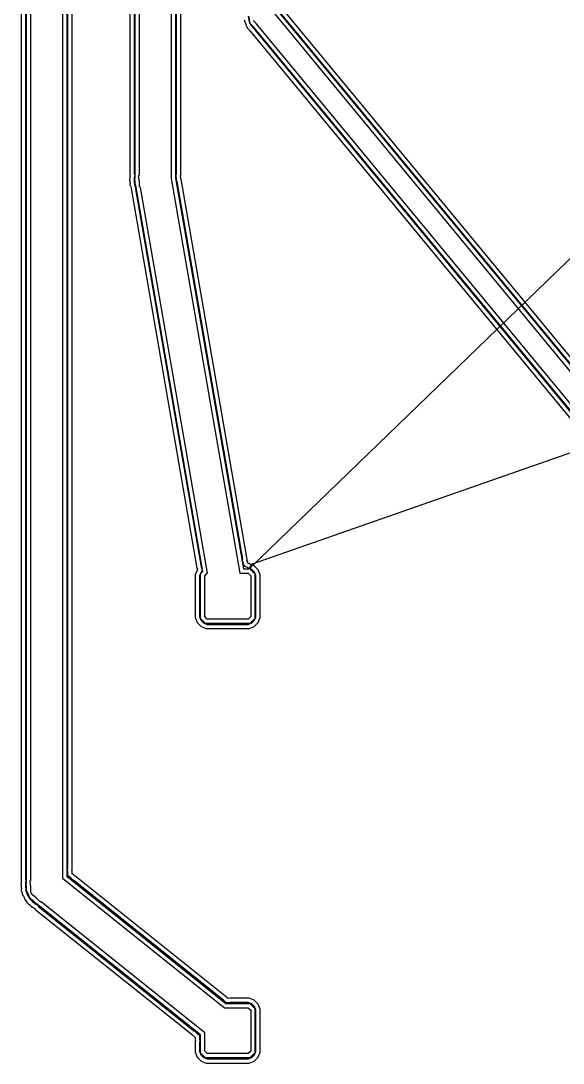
# Model space of a CAD drawing. Extents: x -122 to 0, y 0 to 97.
# Drawn here: x -121.56 to -102.53, y 2.67 to 39.23 of the extents above; entities that cross this region are included whole.
import ezdxf

# ---------------------------------------------------------------- set-up
doc = ezdxf.new("R2010")
doc.units = 0
doc.layers.add('milling', color=1, linetype='CONTINUOUS')
doc.layers.add('rapid_move', color=62, linetype='CONTINUOUS')

msp = doc.modelspace()

# ---------------------------------------------------------------- linework, layer by layer
at = {"layer": 'milling'}
for p, q in [((-121.3587, 8.9904), (-121.3587, 88.1247)), ((-121.2087, 9.0859), (-121.2087, 88.1545)), ((-121.5419, 88.0301), (-121.5419, 9.0773)), ((-121.3919, 88.0023), (-121.3919, 9.1159)), ((-120.0912, 87.8908), (-120.0912, 9.1584)), ((-119.9412, 87.7903), (-119.9412, 9.2306)), ((-119.9079, 9.4979), (-119.9079, 87.5057)), ((-119.7579, 9.4453), (-119.7579, 87.5355)), ((-117.7319, 77.9753), (-117.7319, 33.8146)), ((-117.5819, 77.9261), (-117.5819, 33.8582)), ((-117.5487, 33.7335), (-117.5487, 78.051)), ((-117.3987, 33.8319), (-117.3987, 78.0625)), ((-116.2812, 77.6256), (-116.2812, 33.7032)), ((-116.1312, 77.4969), (-116.1312, 33.7163)), ((-116.0979, 33.841), (-116.0979, 77.1861)), ((-115.9479, 33.7936), (-115.9479, 77.1975)), ((-112.6744, 39.4978), (-100.7974, 25.1205)), ((-112.5244, 39.5518), (-100.7268, 25.2705)), ((-100.7211, 25.5514), (-112.3017, 39.57)), ((-113.7187, 39.2665), (-113.7069, 39.228)), ((-113.7069, 39.228), (-113.7124, 39.2176)), ((-113.7124, 39.2176), (-113.7025, 39.1937)), ((-113.7025, 39.1937), (-113.6951, 39.1898)), ((-113.6951, 39.1898), (-113.6788, 39.1365)), ((-113.6788, 39.1365), (-113.6574, 39.085)), ((-113.5687, 39.3958), (-113.5196, 39.1447)), ((-113.5375, 39.1875), (-113.5687, 39.3958)), ((-113.5355, 39.1881), (-113.5391, 39.1925)), ((-113.5391, 39.1925), (-113.5375, 39.1875)), ((-113.5196, 39.1447), (-113.5375, 39.1875)), ((-113.5375, 39.1875), (-113.5355, 39.1825)), ((-113.5375, 39.1875), (-113.5375, 39.1875)), ((-113.5355, 39.1825), (-113.5355, 39.1881)), ((-113.5196, 39.1447), (-113.4967, 39.0892)), ((-113.4044, 39.0295), (-113.5196, 39.1447)), ((-113.3855, 39.2226), (-113.3855, 39.242)), ((-113.2934, 39.1305), (-113.3855, 39.2226)), ((-101.3205, 24.6371), (-113.2934, 39.1305)), ((-100.8711, 25.4973), (-112.4128, 39.4689)), ((-113.6574, 39.085), (-113.6606, 39.0772)), ((-113.6606, 39.0772), (-113.6531, 39.0526)), ((-113.6531, 39.0526), (-113.6419, 39.048)), ((-113.6419, 39.048), (-113.6267, 39.0109)), ((-113.6267, 39.0109), (-113.6012, 38.9802)), ((-113.6012, 38.9802), (-113.6023, 38.9682)), ((-113.6023, 38.9682), (-113.5839, 38.9498)), ((-113.5839, 38.9498), (-113.5756, 38.949)), ((-113.5756, 38.949), (-113.5407, 38.9066)), ((-113.5407, 38.9066), (-113.5005, 38.8666)), ((-113.5005, 38.8666), (-113.5005, 38.858)), ((-113.5005, 38.858), (-101.6004, 24.4526)), ((-113.4967, 39.0892), (-113.4461, 39.0282)), ((-113.4461, 39.0282), (-113.4462, 39.0278)), ((-113.4462, 39.0278), (-113.4288, 39.0069)), ((-113.4288, 39.0069), (-113.3506, 38.9288)), ((-101.4705, 24.5831), (-113.4044, 39.0295)), ((-113.3506, 38.9288), (-113.3506, 38.9122)), ((-113.3506, 38.9122), (-101.5085, 24.5769)), ((-117.7453, 33.6939), (-117.7491, 33.6769)), ((-117.7491, 33.6769), (-117.7424, 33.6387)), ((-117.7319, 33.7072), (-117.7453, 33.6939)), ((-117.7424, 33.6387), (-117.7319, 33.6282)), ((-117.7319, 33.8146), (-117.7218, 33.7987)), ((-117.7218, 33.7987), (-117.7319, 33.7536)), ((-117.7319, 33.7536), (-117.7319, 33.7072)), ((-117.5819, 33.8582), (-117.5618, 33.8265)), ((-117.5618, 33.8265), (-117.5819, 33.7368)), ((-117.5819, 33.7368), (-117.5819, 33.6451)), ((-117.5819, 33.6451), (-117.5819, 33.5912)), ((-117.5624, 33.6725), (-117.5487, 33.7335)), ((-117.5487, 33.5937), (-117.5624, 33.6725)), ((-117.4301, 33.7873), (-117.3987, 33.8319)), ((-117.3987, 33.6067), (-117.4301, 33.7873)), ((-116.2812, 33.7032), (-113.8731, 19.8563)), ((-116.1312, 33.7163), (-113.7469, 20.0063)), ((-116.1149, 33.8169), (-116.0979, 33.841)), ((-116.0979, 33.7191), (-116.1149, 33.8169)), ((-116.0979, 33.62), (-116.0979, 33.7191)), ((-115.9565, 33.7814), (-115.9479, 33.7936)), ((-115.9479, 33.7319), (-115.9565, 33.7814)), ((-115.9479, 33.6821), (-115.9479, 33.7319)), ((-115.9374, 33.6717), (-115.9479, 33.6821)), ((-113.6181, 20.335), (-115.9374, 33.6717)), ((-117.7319, 33.6282), (-117.7319, 33.5783)), ((-117.7319, 33.5783), (-117.7233, 33.5289)), ((-117.7233, 33.5289), (-117.7319, 33.5167)), ((-117.7319, 33.5167), (-117.7319, 33.4775)), ((-117.7319, 33.4775), (-117.7251, 33.461)), ((-117.7251, 33.461), (-117.7097, 33.4502)), ((-117.7097, 33.4502), (-117.7018, 33.4047)), ((-117.7018, 33.4047), (-117.6841, 33.362)), ((-117.6841, 33.362), (-117.6914, 33.3445)), ((-117.6914, 33.3445), (-115.3769, 20.0365)), ((-117.5819, 33.5912), (-117.5649, 33.4934)), ((-117.5649, 33.4934), (-117.5568, 33.4465)), ((-117.5568, 33.4465), (-117.5217, 33.362)), ((-117.5487, 33.5139), (-117.5487, 33.5937)), ((-117.5248, 33.4563), (-117.5487, 33.5139)), ((-117.5217, 33.362), (-117.5361, 33.3274)), ((-117.5361, 33.3274), (-115.232, 20.0787)), ((-115.1699, 19.9155), (-117.5248, 33.4563)), ((-117.3987, 33.4235), (-117.3987, 33.6067)), ((-117.3601, 33.385), (-117.3987, 33.4235)), ((-115.0073, 19.8563), (-117.3601, 33.385)), ((-116.077, 33.5992), (-116.0979, 33.62)), ((-113.7733, 20.3521), (-116.077, 33.5992)), ((-113.7877, 20.3174), (-113.7733, 20.3521)), ((-113.7526, 20.2329), (-113.7877, 20.3174)), ((-113.7369, 20.1423), (-113.7526, 20.2329)), ((-113.7061, 20.1207), (-113.7369, 20.1423)), ((-113.6918, 20.0861), (-113.7061, 20.1207)), ((-113.6253, 20.3175), (-113.6181, 20.335)), ((-113.6076, 20.2748), (-113.6253, 20.3175)), ((-113.5997, 20.2293), (-113.6076, 20.2748)), ((-113.5842, 20.2184), (-113.5997, 20.2293)), ((-113.577, 20.2009), (-113.5842, 20.2184)), ((-113.5344, 20.1833), (-113.577, 20.2009)), ((-113.4778, 20.1599), (-113.5435, 20.0063)), ((-113.4966, 20.1566), (-113.5344, 20.1833)), ((-113.4778, 20.1599), (-113.4966, 20.1566)), ((-113.3709, 20.1156), (-113.4778, 20.1599)), ((-113.2341, 19.9789), (-113.3709, 20.1156)), ((-115.39, 19.9201), (-115.4395, 19.8006)), ((-115.4395, 19.8006), (-115.4395, 18.2993)), ((-115.3632, 19.958), (-115.39, 19.9201)), ((-115.3769, 20.0365), (-115.3593, 19.994)), ((-115.3593, 19.994), (-115.3665, 19.9768)), ((-115.3665, 19.9768), (-115.3632, 19.958)), ((-115.2578, 19.8473), (-115.2895, 19.7707)), ((-115.2895, 19.7707), (-115.2895, 18.3291)), ((-115.2048, 19.9225), (-115.2578, 19.8473)), ((-115.2563, 19.8292), (-115.1699, 19.9155)), ((-115.2563, 18.2707), (-115.2563, 19.8292)), ((-115.232, 20.0787), (-115.1969, 19.994)), ((-115.1969, 19.994), (-115.2113, 19.9595)), ((-115.2113, 19.9595), (-115.2048, 19.9225)), ((-115.1063, 19.7671), (-115.0171, 19.8563)), ((-115.1063, 18.3328), (-115.1063, 19.7671)), ((-115.0171, 19.8563), (-115.0073, 19.8563)), ((-113.8731, 19.8563), (-113.5828, 19.8563)), ((-113.7469, 20.0063), (-113.5435, 20.0063)), ((-113.6073, 20.0512), (-113.6918, 20.0861)), ((-113.5435, 20.0063), (-113.6073, 20.0512)), ((-113.5828, 19.8563), (-113.4936, 19.7671)), ((-113.495, 20.0047), (-113.5156, 20.0011)), ((-113.5156, 20.0011), (-113.3436, 19.8292)), ((-113.4558, 19.9884), (-113.495, 20.0047)), ((-113.4936, 19.7671), (-113.4936, 18.3328)), ((-113.3614, 19.894), (-113.4558, 19.9884)), ((-113.3103, 19.7706), (-113.3614, 19.894)), ((-113.3436, 19.8292), (-113.3436, 19.8292)), ((-113.3436, 19.8292), (-113.3436, 18.2707)), ((-113.3103, 18.3291), (-113.3103, 19.7706)), ((-113.1603, 19.8004), (-113.2341, 19.9789)), ((-113.1603, 18.2993), (-113.1603, 19.8004)), ((-115.4395, 18.2993), (-115.3657, 18.1209)), ((-115.2895, 18.3291), (-115.2384, 18.2058)), ((-115.0171, 18.2436), (-115.1063, 18.3328)), ((-113.4936, 18.3328), (-113.5828, 18.2436)), ((-113.3614, 18.2058), (-113.3103, 18.3291)), ((-113.2341, 18.1209), (-113.1603, 18.2993)), ((-115.3657, 18.1209), (-115.2289, 17.9841)), ((-115.0792, 18.0936), (-115.2563, 18.2707)), ((-115.2384, 18.2058), (-115.144, 18.1114)), ((-115.2289, 17.9841), (-115.0505, 17.9103)), ((-115.144, 18.1114), (-115.0206, 18.0603)), ((-113.5207, 18.0936), (-115.0792, 18.0936)), ((-115.0206, 18.0603), (-113.5791, 18.0603)), ((-113.5828, 18.2436), (-115.0171, 18.2436)), ((-113.5791, 18.0603), (-113.4557, 18.1114)), ((-113.5493, 17.9103), (-113.3709, 17.9841)), ((-113.3436, 18.2707), (-113.5207, 18.0936)), ((-113.4557, 18.1114), (-113.3614, 18.2058)), ((-113.3709, 17.9841), (-113.2341, 18.1209)), ((-115.0505, 17.9103), (-113.5493, 17.9103)), ((-120.0912, 9.1584), (-114.4135, 4.6163)), ((-119.9412, 9.2306), (-114.3609, 4.7663)), ((-119.9199, 9.483), (-119.9079, 9.4979)), ((-119.9079, 9.3751), (-119.9199, 9.483)), ((-119.9079, 9.2666), (-119.9079, 9.3751)), ((-119.8943, 9.2531), (-119.9079, 9.2666)), ((-119.8922, 9.234), (-119.8943, 9.2531)), ((-119.8076, 9.1664), (-119.8922, 9.234)), ((-119.7308, 9.0895), (-119.8076, 9.1664)), ((-119.7639, 9.4378), (-119.7579, 9.4453)), ((-119.7579, 9.3836), (-119.7639, 9.4378)), ((-119.7579, 9.3287), (-119.7579, 9.3836)), ((-119.751, 9.3219), (-119.7579, 9.3287)), ((-119.75, 9.3123), (-119.751, 9.3219)), ((-119.7075, 9.2783), (-119.75, 9.3123)), ((-119.6687, 9.2395), (-119.7075, 9.2783)), ((-119.659, 9.2395), (-119.6687, 9.2395)), ((-114.345, 4.9883), (-119.659, 9.2395)), ((-121.5419, 8.9751), (-121.5555, 8.9616)), ((-121.5555, 8.9616), (-121.5488, 8.9016)), ((-121.5488, 8.9016), (-121.5419, 8.8948)), ((-121.5419, 9.0773), (-121.5304, 9.0564)), ((-121.5304, 9.0564), (-121.5419, 9.0167)), ((-121.5419, 9.0167), (-121.5419, 8.9751)), ((-121.5419, 8.8948), (-121.5419, 8.8398)), ((-121.5419, 8.8398), (-121.5359, 8.7857)), ((-121.5359, 8.7857), (-121.5419, 8.7782)), ((-121.5419, 8.7782), (-121.5419, 8.7187)), ((-121.3919, 9.1159), (-121.369, 9.0743)), ((-121.369, 9.0743), (-121.3919, 8.9953)), ((-121.3919, 8.9953), (-121.3919, 8.913)), ((-121.3919, 8.913), (-121.3919, 8.8485)), ((-121.3919, 8.8485), (-121.3849, 8.785)), ((-121.3849, 8.785), (-121.3845, 8.7848)), ((-121.3845, 8.7848), (-121.3756, 8.7033)), ((-121.3699, 8.9518), (-121.3587, 8.9904)), ((-121.3587, 8.8508), (-121.3699, 8.9518)), ((-121.3587, 8.7489), (-121.3587, 8.8508)), ((-121.2308, 9.0583), (-121.2087, 9.0859)), ((-121.2087, 8.8593), (-121.2308, 9.0583)), ((-121.2087, 8.6585), (-121.2087, 8.8593)), ((-119.7115, 9.0895), (-119.7308, 9.0895)), ((-114.4447, 4.876), (-119.7115, 9.0895)), ((-121.5419, 8.7187), (-121.5269, 8.7067)), ((-121.5269, 8.7067), (-121.5224, 8.6656)), ((-121.5224, 8.6656), (-121.5066, 8.6277)), ((-121.5066, 8.6277), (-121.514, 8.6097)), ((-121.514, 8.6097), (-121.4847, 8.5566)), ((-121.4847, 8.5566), (-121.4757, 8.5529)), ((-121.4757, 8.5529), (-121.4549, 8.5025)), ((-121.4549, 8.5025), (-121.4285, 8.4547)), ((-121.4285, 8.4547), (-121.4313, 8.4453)), ((-121.4313, 8.4453), (-121.4086, 8.3905)), ((-121.3756, 8.7033), (-121.3442, 8.6279)), ((-121.3432, 8.7117), (-121.3587, 8.7489)), ((-121.3442, 8.6279), (-121.3443, 8.6277)), ((-121.3443, 8.6277), (-121.3194, 8.5674)), ((-121.3388, 8.6715), (-121.3432, 8.7117)), ((-121.2896, 8.5823), (-121.3388, 8.6715)), ((-121.3194, 8.5674), (-121.2888, 8.5119)), ((-121.2508, 8.4885), (-121.2896, 8.5823)), ((-121.2888, 8.5119), (-121.2887, 8.5119)), ((-121.2887, 8.5119), (-121.272, 8.4815)), ((-121.272, 8.4815), (-121.2671, 8.4727)), ((-121.2671, 8.4727), (-121.2672, 8.4726)), ((-121.2672, 8.4726), (-121.2493, 8.4401)), ((-121.2223, 8.46), (-121.2508, 8.4885)), ((-121.2493, 8.4401), (-121.1911, 8.3822)), ((-121.2028, 8.4246), (-121.2223, 8.46)), ((-121.1836, 8.6335), (-121.2087, 8.6585)), ((-121.1233, 8.361), (-121.2028, 8.4246)), ((-121.1797, 8.5982), (-121.1836, 8.6335)), ((-121.0232, 8.473), (-121.1797, 8.5982)), ((-120.8814, 8.3312), (-121.0232, 8.473)), ((-121.4086, 8.3905), (-121.3902, 8.3852)), ((-121.3902, 8.3852), (-121.3703, 8.3489)), ((-121.3703, 8.3489), (-121.3411, 8.3199)), ((-121.3411, 8.3199), (-121.3411, 8.3005)), ((-121.3411, 8.3005), (-121.2935, 8.2625)), ((-121.2935, 8.2625), (-121.2837, 8.2625)), ((-121.2837, 8.2625), (-121.2452, 8.2239)), ((-121.2452, 8.2239), (-121.2025, 8.1898)), ((-121.2025, 8.1898), (-121.2014, 8.1801)), ((-121.2014, 8.1801), (-121.1596, 8.1382)), ((-121.1911, 8.3822), (-121.1911, 8.382)), ((-121.1911, 8.382), (-121.1451, 8.3359)), ((-121.1596, 8.1382), (-121.1407, 8.1403)), ((-121.1451, 8.3359), (-121.0603, 8.2682)), ((-121.1407, 8.1403), (-121.1084, 8.1144)), ((-121.0514, 8.2891), (-121.1233, 8.361)), ((-121.1084, 8.1144), (-121.0702, 8.0987)), ((-121.0702, 8.0987), (-121.061, 8.0765)), ((-121.061, 8.0765), (-115.5384, 3.6584)), ((-121.0603, 8.2682), (-121.0603, 8.2681)), ((-121.0603, 8.2681), (-121.0313, 8.2449)), ((-121.0141, 8.2737), (-121.0514, 8.2891)), ((-121.0313, 8.2449), (-120.9556, 8.2137)), ((-115.2563, 3.6674), (-121.0141, 8.2737)), ((-120.9556, 8.2137), (-120.9373, 8.1697)), ((-120.9373, 8.1697), (-115.4859, 3.8084)), ((-120.8459, 8.3312), (-120.8814, 8.3312)), ((-115.1063, 3.7395), (-120.8459, 8.3312)), ((-114.3683, 4.7995), (-114.4447, 4.876)), ((-114.3492, 4.7995), (-114.3683, 4.7995)), ((-114.3609, 4.7663), (-113.5207, 4.7663)), ((-114.3342, 4.7875), (-114.3492, 4.7995)), ((-114.3062, 4.9495), (-114.345, 4.9883)), ((-114.2263, 4.7995), (-114.3342, 4.7875)), ((-114.2965, 4.9495), (-114.3062, 4.9495)), ((-114.289, 4.9435), (-114.2965, 4.9495)), ((-114.2348, 4.9495), (-114.289, 4.9435)), ((-113.5493, 4.9495), (-114.2348, 4.9495)), ((-113.5792, 4.7995), (-114.2263, 4.7995)), ((-113.4558, 4.7484), (-113.5792, 4.7995)), ((-113.3709, 4.8757), (-113.5493, 4.9495)), ((-113.5207, 4.7663), (-113.3436, 4.5892)), ((-113.2341, 4.7389), (-113.3709, 4.8757)), ((-114.4135, 4.6163), (-113.5828, 4.6163)), ((-113.5828, 4.6163), (-113.4936, 4.5271)), ((-113.4936, 4.5271), (-113.4936, 3.0928)), ((-113.3614, 4.654), (-113.4558, 4.7484)), ((-113.3103, 4.5307), (-113.3614, 4.654)), ((-113.3436, 4.5892), (-113.3436, 3.0307)), ((-113.3103, 3.0892), (-113.3103, 4.5307)), ((-113.1603, 4.5605), (-113.2341, 4.7389)), ((-113.1603, 3.0593), (-113.1603, 4.5605)), ((-115.5384, 3.6584), (-115.5287, 3.6584)), ((-115.5287, 3.6584), (-115.4899, 3.6196)), ((-115.4859, 3.8084), (-115.4666, 3.8084)), ((-115.4666, 3.8084), (-115.3897, 3.7315)), ((-115.3897, 3.7315), (-115.3052, 3.6639)), ((-115.3052, 3.6639), (-115.3031, 3.6448)), ((-115.2563, 3.0307), (-115.2563, 3.6674)), ((-115.1063, 3.0928), (-115.1063, 3.7395)), ((-115.4899, 3.6196), (-115.4474, 3.5856)), ((-115.4474, 3.5856), (-115.4464, 3.576)), ((-115.4464, 3.576), (-115.4395, 3.5692)), ((-115.4395, 3.5692), (-115.4395, 3.5143)), ((-115.4395, 3.5143), (-115.4335, 3.4601)), ((-115.4335, 3.4601), (-115.4395, 3.4526)), ((-115.4395, 3.4526), (-115.4395, 3.0593)), ((-115.3031, 3.6448), (-115.2895, 3.6313)), ((-115.2895, 3.6313), (-115.2895, 3.5228)), ((-115.2895, 3.5228), (-115.2775, 3.4149)), ((-115.2775, 3.4149), (-115.2895, 3.3999)), ((-115.2895, 3.3999), (-115.2895, 3.0891)), ((-115.4395, 3.0593), (-115.3657, 2.8809)), ((-115.2895, 3.0891), (-115.2384, 2.9658)), ((-115.0792, 2.8536), (-115.2563, 3.0307)), ((-115.2384, 2.9658), (-115.144, 2.8714)), ((-115.0171, 3.0036), (-115.1063, 3.0928)), ((-113.5828, 3.0036), (-115.0171, 3.0036)), ((-113.4936, 3.0928), (-113.5828, 3.0036)), ((-113.3436, 3.0307), (-113.5207, 2.8536)), ((-113.4558, 2.8714), (-113.3614, 2.9658)), ((-113.3614, 2.9658), (-113.3103, 3.0892)), ((-113.2341, 2.8809), (-113.1603, 3.0593)), ((-115.3657, 2.8809), (-115.2289, 2.7441)), ((-115.2289, 2.7441), (-115.0505, 2.6703)), ((-115.144, 2.8714), (-115.0206, 2.8203)), ((-113.5207, 2.8536), (-115.0792, 2.8536)), ((-115.0505, 2.6703), (-113.5493, 2.6703)), ((-115.0206, 2.8203), (-113.5791, 2.8203)), ((-113.5791, 2.8203), (-113.4558, 2.8714)), ((-113.5493, 2.6703), (-113.3709, 2.7441)), ((-113.3709, 2.7441), (-113.2341, 2.8809))]:
    msp.add_line(p, q, dxfattribs=at)
at = {"layer": 'rapid_move'}
for p, q in [((-113.5435, 20.0063), (-86.8585, 45.8283)), ((-101.3638, 24.4019), (-113.4778, 20.1599))]:
    msp.add_line(p, q, dxfattribs=at)

doc.saveas('drawing.dxf')
